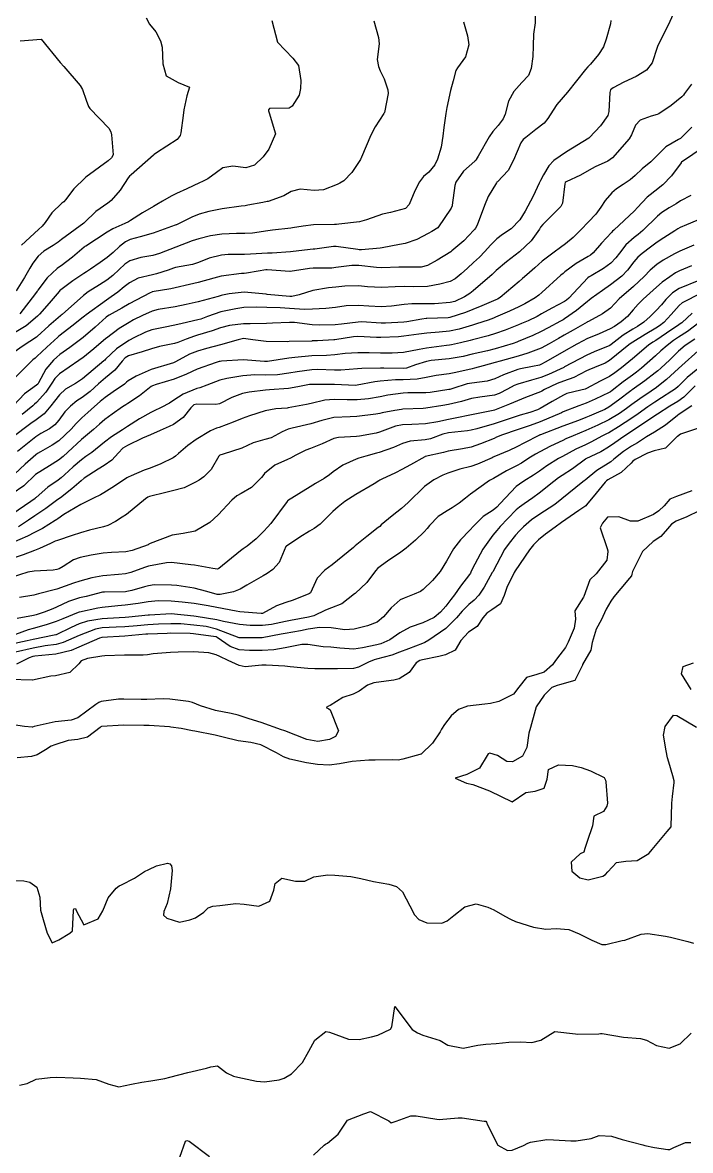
# Model space of a CAD drawing. Header units: metres. Extents: x 318500 to 325275, y 7408834 to 7428799.
# Drawn here: x 320170.7 to 320229, y 7411945.8 to 7412044.2 of the extents above; entities that cross this region are included whole.
import ezdxf

# ---------------------------------------------------------------- set-up
doc = ezdxf.new("R2010")
doc.units = ezdxf.units.M
doc.header["$MEASUREMENT"] = 0
for name, color, linetype in [('Curvas de Nivel 1m', 11, 'Continuous'), ('Curvas de Nivel 5m', 15, 'Continuous'), ('Linha Férrea', 20, 'Continuous')]:
    doc.layers.add(name, color=color, linetype=linetype)

msp = doc.modelspace()

# ---------------------------------------------------------------- linework, layer by layer
at = {"layer": 'Curvas de Nivel 1m', "flags": 128}
for points, elevation in [([(320215.447, 7412045.091), (320215.43, 7412044.189), (320215.3, 7412043.216), (320215.276, 7412042.19), (320215.228, 7412041.259), (320215.091, 7412040.192), (320214.86, 7412039.608), (320214.268, 7412038.983), (320213.568, 7412038.21), (320213.118, 7412037.346), (320212.818, 7412036.221), (320212.647, 7412035.801), (320212.215, 7412035.235), (320211.735, 7412034.709), (320211.414, 7412034.242), (320210.48, 7412032.553), (320210.302, 7412032.258), (320210.25, 7412032.187), (320210.178, 7412032.126), (320209.185, 7412031.249), (320208.526, 7412030.276), (320208.436, 7412029.987), (320208.198, 7412028.279), (320208.186, 7412028.212), (320208.117, 7412028.011), (320206.955, 7412026.297), (320206.427, 7412025.973), (320206.092, 7412025.8), (320205.117, 7412025.292), (320204.079, 7412024.941), (320203.584, 7412024.838), (320202.073, 7412024.558), (320201.901, 7412024.534), (320200.287, 7412024.387), (320200.082, 7412024.377), (320199.966, 7412024.392), (320198.074, 7412024.662), (320197.828, 7412024.668), (320196.208, 7412024.439), (320196.087, 7412024.423), (320196.07, 7412024.421), (320194.303, 7412024.23), (320194.066, 7412024.203), (320192.463, 7412024.095), (320192.064, 7412024.08), (320190.585, 7412023.992), (320190.062, 7412023.968), (320188.636, 7412023.967), (320188.061, 7412023.918), (320186.982, 7412023.641), (320186.05, 7412023.275), (320185.528, 7412023.105), (320184.043, 7412022.827), (320183.865, 7412022.78), (320183.389, 7412022.61), (320182.382, 7412022.277), (320182.033, 7412022.195), (320180.788, 7412021.889), (320180.023, 7412021.51), (320179.548, 7412021.134), (320178.988, 7412020.67), (320178.421, 7412020.261), (320178.003, 7412019.978), (320176.239, 7412018.706), (320176.101, 7412018.596), (320175.987, 7412018.496), (320174.994, 7412017.705), (320173.963, 7412016.921), (320173.863, 7412016.84), (320173.753, 7412016.742), (320172.813, 7412015.885), (320171.934, 7412015.052), (320171.771, 7412014.924), (320171.566, 7412014.765), (320169.913, 7412013.105)], 742), ([(320222.051, 7412044.395), (320222.01, 7412044.103), (320221.651, 7412042.776), (320221.407, 7412042.109), (320220.975, 7412041.438), (320220.287, 7412040.598), (320220.056, 7412040.351), (320219.846, 7412040.127), (320218.26, 7412038.15), (320217.349, 7412037.058), (320216.752, 7412036.172), (320216.562, 7412035.838), (320216.219, 7412035.441), (320215.516, 7412034.882), (320214.616, 7412034.196), (320214.397, 7412033.999), (320214.195, 7412033.708), (320213.551, 7412032.209), (320213.095, 7412031.288), (320212.151, 7412030.313), (320212.108, 7412030.273), (320212.072, 7412030.231), (320211.328, 7412029.046), (320211.008, 7412028.247), (320210.375, 7412026.528), (320210.241, 7412026.258), (320210.182, 7412026.175), (320210.097, 7412026.082), (320209.202, 7412025.15), (320208.163, 7412024.279), (320208.113, 7412024.236), (320208.069, 7412024.203), (320206.89, 7412023.465), (320206.05, 7412022.998), (320205.498, 7412022.869), (320204.048, 7412022.87), (320203.53, 7412022.862), (320202.047, 7412022.818), (320201.576, 7412022.838), (320200.049, 7412023.004), (320199.428, 7412023.021), (320198.046, 7412022.825), (320197.681, 7412022.788), (320196.045, 7412022.78), (320195.732, 7412022.758), (320194.04, 7412022.49), (320194.022, 7412022.489), (320192.042, 7412022.622), (320191.923, 7412022.619), (320191.257, 7412022.508), (320190.224, 7412022.332), (320190.038, 7412022.316), (320189.814, 7412022.3), (320188.035, 7412022.065), (320187.386, 7412021.916), (320186.024, 7412021.52), (320185.26, 7412021.349), (320184.017, 7412021.072), (320183.635, 7412020.986), (320182.011, 7412020.702), (320181.955, 7412020.687), (320181.837, 7412020.633), (320180, 7412019.667), (320179.364, 7412019.298), (320178.247, 7412018.677), (320178.085, 7412018.583), (320177.987, 7412018.506), (320177.033, 7412017.636), (320175.96, 7412016.71), (320174.811, 7412015.863), (320173.937, 7412015.234), (320173.666, 7412015.01), (320173.389, 7412014.745), (320172.724, 7412013.95), (320172.068, 7412012.758), (320172.009, 7412012.658), (320171.907, 7412012.568), (320170.856, 7412011.815), (320169.897, 7412010.79)], 741), ([(320209.186, 7412044.272), (320209.545, 7412043.045), (320209.665, 7412042.266), (320209.348, 7412041.215), (320208.66, 7412040.276), (320208.519, 7412040.037), (320208.269, 7412039.143), (320208.053, 7412038.283), (320207.731, 7412036.795), (320207.651, 7412036.289), (320207.457, 7412035.046), (320207.367, 7412034.292), (320207.227, 7412033.331), (320206.914, 7412032.299), (320206.68, 7412031.794), (320206.162, 7412031.143), (320205.698, 7412030.775), (320205.345, 7412030.322), (320204.941, 7412029.525), (320204.437, 7412028.335), (320204.116, 7412027.98), (320202.819, 7412027.647), (320202.111, 7412027.49), (320200.728, 7412027.002), (320200.104, 7412026.826), (320198.301, 7412026.616), (320198.102, 7412026.601), (320197.928, 7412026.596), (320196.101, 7412026.563), (320195.174, 7412026.454), (320194.263, 7412026.303), (320194.097, 7412026.279), (320192.493, 7412026.095), (320192.093, 7412026.042), (320190.758, 7412025.845), (320190.089, 7412025.794), (320189.352, 7412025.794), (320188.082, 7412025.741), (320187.099, 7412025.584), (320186.078, 7412025.34), (320185.506, 7412025.155), (320184.07, 7412024.6), (320182.639, 7412024.043), (320182.059, 7412023.882), (320181.003, 7412023.698), (320180.051, 7412023.415), (320179.6, 7412023.111), (320179.125, 7412022.669), (320178.557, 7412022.15), (320178.026, 7412021.73), (320177.397, 7412021.312), (320176.422, 7412020.704), (320176.007, 7412020.39), (320174.136, 7412018.738), (320174.056, 7412018.672), (320173.988, 7412018.616), (320172.98, 7412017.745), (320171.961, 7412016.816), (320171.932, 7412016.789), (320171.884, 7412016.761), (320170.726, 7412016.001), (320169.94, 7412015.453)], 743), ([(320201.342, 7412044.375), (320201.765, 7412042.922), (320201.814, 7412042.367), (320201.656, 7412041.003), (320201.753, 7412040.368), (320201.911, 7412040), (320202.269, 7412039.293), (320202.591, 7412038.357), (320202.602, 7412038.009), (320202.276, 7412036.36), (320202.264, 7412036.325), (320202.229, 7412036.275), (320201.46, 7412035.123), (320201.094, 7412034.377), (320200.273, 7412032.48), (320200.236, 7412032.389), (320200.221, 7412032.348), (320200.178, 7412032.271), (320199.429, 7412031.133), (320198.727, 7412030.411), (320198.376, 7412030.187), (320198.145, 7412030.077), (320196.952, 7412029.617), (320196.137, 7412029.563), (320194.913, 7412029.683), (320194.135, 7412029.468), (320193.51, 7412029.098), (320192.122, 7412028.603), (320192.04, 7412028.582), (320191.666, 7412028.505), (320190.366, 7412028.269), (320190.117, 7412028.231), (320189.783, 7412028.193), (320188.111, 7412027.945), (320186.942, 7412027.733), (320186.104, 7412027.504), (320185.452, 7412027.234), (320184.185, 7412026.599), (320184.118, 7412026.572), (320184.09, 7412026.559), (320184.017, 7412026.529), (320182.082, 7412025.817), (320180.948, 7412025.516), (320180.076, 7412025.272), (320179.666, 7412025.072), (320179.156, 7412024.669), (320178.586, 7412024.151), (320178.055, 7412023.711), (320177.452, 7412023.285), (320176.627, 7412022.701), (320176.275, 7412022.468), (320176.034, 7412022.318), (320175.067, 7412021.682), (320174.012, 7412020.886), (320173.935, 7412020.817), (320173.87, 7412020.741), (320173.017, 7412019.733), (320172.154, 7412018.758), (320172.072, 7412018.676), (320171.988, 7412018.597), (320171.006, 7412017.743), (320169.965, 7412017.134)], 744), ([(320181.481, 7412044.643), (320181.779, 7412044.085), (320182.322, 7412043.419), (320182.737, 7412042.624), (320182.862, 7412042.061), (320182.936, 7412040.62), (320183.215, 7412039.566), (320184.264, 7412038.991), (320185.253, 7412038.59), (320185.012, 7412037.829), (320184.756, 7412036.595), (320184.716, 7412036.102), (320184.496, 7412034.597), (320184.437, 7412034.358), (320184.191, 7412034.013), (320182.39, 7412032.843), (320182.171, 7412032.695), (320182.143, 7412032.658), (320182.116, 7412032.631), (320180.153, 7412030.928), (320180.012, 7412030.8), (320179.903, 7412030.662), (320179.21, 7412029.593), (320178.413, 7412028.677), (320178.251, 7412028.546), (320178.117, 7412028.459), (320177.083, 7412027.718), (320176.091, 7412026.75), (320176.07, 7412026.73), (320176.042, 7412026.711), (320174.075, 7412025.269), (320173.782, 7412025.034), (320173.351, 7412024.747), (320172.551, 7412024.267), (320172.056, 7412023.831), (320171.591, 7412023.222), (320171.323, 7412022.771), (320170.85, 7412021.955), (320170.116, 7412020.788)], 746), ([(320170.473, 7412042.622), (320172.31, 7412042.76), (320173.967, 7412040.743), (320174.275, 7412040.386), (320175.705, 7412038.718), (320175.905, 7412038.373), (320176.237, 7412037.442), (320176.428, 7412036.903), (320176.559, 7412036.705), (320178.205, 7412034.987), (320178.397, 7412034.678), (320178.462, 7412034.411), (320178.588, 7412032.676), (320178.445, 7412032.4), (320178.165, 7412032.157), (320176.196, 7412030.709), (320176.172, 7412030.688), (320176.149, 7412030.671), (320175.153, 7412029.706), (320174.44, 7412028.735), (320174.288, 7412028.567), (320174.115, 7412028.438), (320173.236, 7412027.616), (320172.655, 7412026.754), (320172.404, 7412026.44), (320172.084, 7412026.162), (320170.588, 7412024.782)], 747), ([(320229.1, 7412038.84), (320228.482, 7412038.017), (320228.389, 7412037.887), (320228.256, 7412037.735), (320227.31, 7412036.963), (320226.233, 7412036.257), (320226.083, 7412036.192), (320225.58, 7412036.05), (320224.608, 7412035.681), (320224.218, 7412035.245), (320223.854, 7412034.427), (320223.653, 7412034.078), (320222.183, 7412032.395), (320221.776, 7412032.104), (320220.676, 7412031.611), (320220.168, 7412031.319), (320219.41, 7412030.882), (320218.152, 7412030.317), (320218.057, 7412030.245), (320218.021, 7412030.152), (320217.827, 7412028.452), (320217.682, 7412028.157), (320216.104, 7412026.601), (320215.918, 7412026.366), (320215.81, 7412026.183), (320215.099, 7412025.176), (320214.07, 7412024.2), (320212.943, 7412023.331), (320212.045, 7412022.571), (320211.868, 7412022.407), (320211.687, 7412022.235), (320210.025, 7412020.803), (320209.726, 7412020.56), (320209.266, 7412020.268), (320208.419, 7412019.871), (320208.012, 7412019.768), (320206.64, 7412019.671), (320206.01, 7412019.667), (320204.686, 7412019.653), (320204.009, 7412019.592), (320202.908, 7412019.45), (320202.006, 7412019.414), (320200.913, 7412019.47), (320200.007, 7412019.522), (320198.926, 7412019.486), (320198.004, 7412019.353), (320197.171, 7412019.26), (320196.001, 7412019.185), (320195.29, 7412019.161), (320194.002, 7412019.244), (320193.182, 7412019.302), (320192.003, 7412019.344), (320191.129, 7412019.383), (320190.002, 7412019.342), (320189.293, 7412019.239), (320187.996, 7412018.957), (320186.83, 7412018.567), (320186.234, 7412018.329), (320185.985, 7412018.259), (320184.614, 7412017.96), (320183.978, 7412017.803), (320182.983, 7412017.607), (320181.972, 7412017.4), (320181.42, 7412017.186), (320180.346, 7412016.654), (320180.082, 7412016.534), (320179.957, 7412016.474), (320178.876, 7412015.741), (320177.932, 7412014.82), (320177.862, 7412014.75), (320177.781, 7412014.682), (320175.914, 7412013.113), (320175.312, 7412012.719), (320174.429, 7412012.205), (320173.895, 7412011.714), (320173.471, 7412011.16), (320173.164, 7412010.747), (320172.562, 7412010.061), (320171.862, 7412009.527), (320171.405, 7412009.218), (320170.818, 7412008.775), (320169.842, 7412008.012)], 739), ([(320229.126, 7412035.096), (320228.202, 7412034.166), (320228.123, 7412034.099), (320227.966, 7412034.022), (320226.857, 7412033.369), (320226.187, 7412032.696), (320225.541, 7412032.05), (320224.774, 7412031.458), (320224.162, 7412030.876), (320223.739, 7412030.494), (320223.12, 7412030.085), (320222.543, 7412029.695), (320222.139, 7412029.35), (320221.545, 7412028.69), (320221.18, 7412028.109), (320220.731, 7412027.496), (320220.107, 7412026.833), (320219.439, 7412026.13), (320218.77, 7412025.459), (320218.081, 7412024.895), (320217.652, 7412024.581), (320217.101, 7412024.165), (320216.506, 7412023.731), (320216.058, 7412023.373), (320215.423, 7412022.812), (320214.705, 7412022.193), (320214.351, 7412021.883), (320214.034, 7412021.605), (320212.395, 7412020.224), (320212.163, 7412020.083), (320212.017, 7412020.013), (320210.781, 7412019.475), (320210.004, 7412019.161), (320209.35, 7412018.916), (320207.993, 7412018.467), (320207.832, 7412018.443), (320205.991, 7412018.389), (320205.918, 7412018.384), (320205.54, 7412018.317), (320204.233, 7412018.09), (320203.986, 7412018.064), (320202.371, 7412017.97), (320201.984, 7412017.97), (320200.292, 7412018.079), (320199.985, 7412018.072), (320198.518, 7412017.876), (320197.981, 7412017.828), (320196.608, 7412017.807), (320195.981, 7412017.839), (320194.424, 7412018.023), (320193.984, 7412018.043), (320192.499, 7412017.976), (320191.982, 7412017.952), (320190.57, 7412017.925), (320189.981, 7412017.913), (320188.749, 7412017.768), (320187.975, 7412017.554), (320187.236, 7412017.296), (320185.965, 7412016.934), (320185.694, 7412016.853), (320184.967, 7412016.59), (320184.252, 7412016.301), (320183.954, 7412016.203), (320182.632, 7412015.938), (320181.947, 7412015.741), (320181.127, 7412015.458), (320179.937, 7412015.125), (320179.635, 7412014.963), (320179.369, 7412014.666), (320178.728, 7412013.865), (320177.915, 7412013.19), (320177.312, 7412012.689), (320176.584, 7412012.016), (320175.892, 7412011.498), (320175.421, 7412011.183), (320174.867, 7412010.725), (320174.384, 7412010.221), (320173.862, 7412009.518), (320173.501, 7412009.098), (320173.019, 7412008.748), (320172.273, 7412008.329), (320171.843, 7412008.04), (320170.235, 7412006.784)], 738), ([(320230.194, 7412033.382), (320228.224, 7412032.019), (320228.201, 7412031.998), (320228.179, 7412031.974), (320227.356, 7412030.834), (320226.578, 7412030.036), (320226.34, 7412029.846), (320226.145, 7412029.711), (320225.222, 7412028.965), (320224.382, 7412028.066), (320224.117, 7412027.785), (320222.299, 7412026.097), (320222.199, 7412025.998), (320222.097, 7412025.884), (320221.244, 7412024.947), (320220.507, 7412024.116), (320220.27, 7412023.914), (320220.065, 7412023.79), (320219.015, 7412023.176), (320218.044, 7412022.446), (320217.878, 7412022.317), (320217.685, 7412022.155), (320216.025, 7412020.653), (320215.776, 7412020.429), (320215.44, 7412020.186), (320214.531, 7412019.676), (320214.008, 7412019.413), (320213.193, 7412019.021), (320211.994, 7412018.487), (320211.811, 7412018.414), (320211.325, 7412018.24), (320210.326, 7412017.914), (320209.983, 7412017.807), (320208.796, 7412017.454), (320207.975, 7412017.29), (320207.066, 7412017.201), (320205.972, 7412017.099), (320205.288, 7412017.002), (320203.967, 7412016.828), (320203.523, 7412016.788), (320201.966, 7412016.729), (320201.597, 7412016.734), (320199.966, 7412016.803), (320199.588, 7412016.773), (320197.961, 7412016.517), (320197.873, 7412016.509), (320196.429, 7412016.435), (320195.982, 7412016.418), (320195.96, 7412016.413), (320195.935, 7412016.415), (320193.959, 7412016.362), (320193.845, 7412016.358), (320191.959, 7412016.382), (320190.797, 7412016.512), (320189.962, 7412016.629), (320189.862, 7412016.621), (320189.508, 7412016.527), (320187.953, 7412016.086), (320186.755, 7412015.761), (320185.944, 7412015.545), (320185.251, 7412015.276), (320184.034, 7412014.599), (320183.97, 7412014.559), (320183.929, 7412014.543), (320183.849, 7412014.521), (320181.923, 7412013.941), (320180.604, 7412013.337), (320179.913, 7412012.939), (320179.762, 7412012.811), (320179.587, 7412012.663), (320178.59, 7412011.983), (320177.892, 7412011.485), (320177.45, 7412011.123), (320176.954, 7412010.694), (320176.389, 7412010.186), (320175.865, 7412009.703), (320175.371, 7412009.204), (320174.931, 7412008.724), (320173.84, 7412007.71), (320173.267, 7412007.314), (320172.262, 7412006.756), (320171.988, 7412006.598), (320171.826, 7412006.481), (320170.914, 7412005.673), (320169.989, 7412004.787)], 737), ([(320229.028, 7412029.115), (320228.129, 7412028.641), (320227.745, 7412028.404), (320227.143, 7412028.03), (320226.505, 7412027.647), (320226.113, 7412027.324), (320224.844, 7412026.059), (320224.447, 7412025.712), (320224.091, 7412025.444), (320223.356, 7412024.806), (320222.798, 7412024.089), (320222.487, 7412023.67), (320222.057, 7412023.225), (320221.414, 7412022.742), (320220.332, 7412022.117), (320220.149, 7412022.009), (320220.038, 7412021.922), (320218.381, 7412020.145), (320218.193, 7412019.971), (320218.016, 7412019.86), (320216.888, 7412019.286), (320215.999, 7412018.777), (320215.616, 7412018.563), (320214.819, 7412018.192), (320214.242, 7412017.941), (320213.985, 7412017.834), (320212.823, 7412017.372), (320211.972, 7412017.062), (320211.339, 7412016.87), (320209.964, 7412016.52), (320209.755, 7412016.471), (320208.922, 7412016.27), (320208.15, 7412016.086), (320207.958, 7412016.054), (320207.697, 7412016.024), (320205.955, 7412015.804), (320205.309, 7412015.675), (320203.951, 7412015.424), (320202.948, 7412015.352), (320201.95, 7412015.353), (320200.953, 7412015.378), (320199.95, 7412015.389), (320198.858, 7412015.315), (320197.948, 7412015.204), (320197.213, 7412015.162), (320195.947, 7412015.117), (320194.461, 7412014.979), (320193.944, 7412014.912), (320192.076, 7412014.632), (320191.941, 7412014.624), (320191.801, 7412014.642), (320189.943, 7412014.782), (320188.047, 7412014.663), (320187.931, 7412014.637), (320187.861, 7412014.621), (320187.596, 7412014.555), (320185.924, 7412013.958), (320184.993, 7412013.515), (320183.915, 7412013.075), (320182.342, 7412012.624), (320182.02, 7412012.516), (320181.907, 7412012.446), (320180.905, 7412011.634), (320179.884, 7412010.959), (320179.7, 7412010.845), (320179.421, 7412010.665), (320178.5, 7412010.044), (320177.863, 7412009.557), (320177.398, 7412009.146), (320176.888, 7412008.694), (320175.841, 7412007.807), (320174.642, 7412006.728), (320174.217, 7412006.341), (320173.819, 7412006.022), (320173.042, 7412005.518), (320171.8, 7412004.777), (320170.78, 7412003.78), (320169.774, 7412003.087)], 736), ([(320229.29, 7412024.794), (320228.074, 7412024.267), (320227.911, 7412024.183), (320227.62, 7412024.024), (320226.621, 7412023.475), (320226.056, 7412023.095), (320225.497, 7412022.599), (320224.963, 7412022.056), (320224.031, 7412021.187), (320222.789, 7412020.088), (320222.403, 7412019.706), (320222.008, 7412019.297), (320221.328, 7412018.778), (320220.093, 7412018.119), (320220.02, 7412018.09), (320219.989, 7412018.074), (320218.76, 7412017.356), (320217.971, 7412016.914), (320217.482, 7412016.643), (320216.655, 7412016.17), (320215.956, 7412015.803), (320214.795, 7412015.349), (320213.949, 7412015.107), (320212.385, 7412014.664), (320211.943, 7412014.537), (320210.904, 7412014.246), (320210.157, 7412014.036), (320209.936, 7412013.986), (320208.529, 7412013.676), (320207.929, 7412013.556), (320206.806, 7412013.417), (320205.924, 7412013.245), (320205.153, 7412013.091), (320203.92, 7412013.031), (320203.252, 7412013.015), (320201.918, 7412012.904), (320201.44, 7412012.845), (320199.913, 7412012.558), (320199.759, 7412012.545), (320197.913, 7412012.621), (320197.71, 7412012.625), (320195.913, 7412012.633), (320195.737, 7412012.619), (320194.872, 7412012.456), (320194.087, 7412012.287), (320193.907, 7412012.259), (320192.249, 7412012.151), (320191.904, 7412012.122), (320190.46, 7412011.956), (320189.9, 7412011.836), (320188.941, 7412011.488), (320187.886, 7412010.945), (320187.563, 7412010.877), (320185.885, 7412010.905), (320185.631, 7412010.836), (320185.378, 7412010.585), (320184.719, 7412009.74), (320183.858, 7412009.125), (320183.495, 7412008.965), (320182.705, 7412008.617), (320181.846, 7412008.238), (320181.146, 7412007.944), (320179.836, 7412007.305), (320179.443, 7412007.055), (320179.055, 7412006.668), (320178.478, 7412006.016), (320177.813, 7412005.547), (320177.272, 7412005.224), (320176.474, 7412004.7), (320176.071, 7412004.431), (320175.793, 7412004.218), (320174.978, 7412003.526), (320173.993, 7412002.737), (320173.768, 7412002.57), (320172.711, 7412001.8), (320171.754, 7412001.167), (320171.198, 7412000.768), (320170.339, 7412000.183)], 734), ([(320229.082, 7412022.978), (320228.048, 7412022.54), (320227.712, 7412022.356), (320227.2, 7412022.028), (320226.521, 7412021.549), (320226.031, 7412021.117), (320224.885, 7412020.057), (320224.441, 7412019.637), (320224.006, 7412019.146), (320223.51, 7412018.564), (320222.957, 7412018.085), (320222.381, 7412017.697), (320221.981, 7412017.468), (320221.037, 7412017.047), (320219.967, 7412016.604), (320219.648, 7412016.441), (320219.092, 7412016.133), (320217.953, 7412015.496), (320216.362, 7412014.592), (320215.942, 7412014.358), (320215.812, 7412014.31), (320215.201, 7412014.187), (320214.15, 7412013.985), (320213.936, 7412013.932), (320212.685, 7412013.462), (320211.923, 7412013.121), (320211.244, 7412012.916), (320209.917, 7412012.744), (320209.515, 7412012.665), (320208.247, 7412012.277), (320207.992, 7412012.196), (320207.908, 7412012.176), (320206.279, 7412011.929), (320205.904, 7412011.897), (320204.334, 7412011.903), (320203.903, 7412011.876), (320202.574, 7412011.679), (320201.898, 7412011.552), (320200.902, 7412011.368), (320199.893, 7412011.275), (320199.019, 7412011.277), (320197.893, 7412011.305), (320197.075, 7412011.246), (320195.888, 7412010.964), (320195.471, 7412010.862), (320193.882, 7412010.578), (320193.788, 7412010.565), (320192.804, 7412010.486), (320191.878, 7412010.314), (320190.498, 7412009.89), (320189.867, 7412009.66), (320189.075, 7412009.319), (320187.855, 7412008.88), (320187.602, 7412008.805), (320187.082, 7412008.562), (320185.842, 7412007.818), (320185.121, 7412007.303), (320184.301, 7412006.595), (320184.047, 7412006.377), (320183.824, 7412006.232), (320182.741, 7412005.692), (320181.81, 7412005.316), (320181.309, 7412005.136), (320180.178, 7412004.654), (320179.917, 7412004.539), (320179.797, 7412004.473), (320178.715, 7412003.742), (320177.777, 7412003.152), (320177.48, 7412002.979), (320176.881, 7412002.693), (320175.764, 7412002.143), (320174.288, 7412001.265), (320173.751, 7412000.886), (320173.664, 7412000.828), (320173.54, 7412000.742), (320172.436, 7412000.056), (320171.734, 7411999.688), (320171.12, 7411999.379), (320169.782, 7411998.789)], 733), ([(320229.738, 7412021.695), (320228.03, 7412020.997), (320227.431, 7412020.621), (320226.839, 7412020.032), (320226.461, 7412019.588), (320226.006, 7412019.094), (320225.487, 7412018.559), (320224.934, 7412018.056), (320224.377, 7412017.672), (320223.981, 7412017.449), (320223.131, 7412016.924), (320222.083, 7412016.098), (320221.959, 7412016.021), (320220.595, 7412015.472), (320219.951, 7412015.187), (320218.017, 7412014.149), (320217.964, 7412014.125), (320217.939, 7412014.111), (320216.608, 7412013.492), (320215.926, 7412013.224), (320215.117, 7412012.993), (320213.917, 7412012.648), (320213.6, 7412012.519), (320213.026, 7412012.213), (320212.304, 7412011.824), (320211.902, 7412011.698), (320210.62, 7412011.528), (320209.897, 7412011.389), (320209.015, 7412011.147), (320207.889, 7412010.872), (320207.394, 7412010.781), (320205.883, 7412010.543), (320205.673, 7412010.523), (320203.882, 7412010.462), (320203.772, 7412010.451), (320203.177, 7412010.347), (320202.09, 7412010.146), (320201.877, 7412010.095), (320201.542, 7412010.03), (320199.874, 7412009.835), (320199.286, 7412009.811), (320197.873, 7412009.73), (320196.82, 7412009.481), (320195.867, 7412009.184), (320194.214, 7412008.815), (320193.862, 7412008.715), (320193.353, 7412008.478), (320192.388, 7412007.955), (320191.85, 7412007.806), (320190.824, 7412007.526), (320189.836, 7412007.072), (320188.198, 7412006.544), (320187.92, 7412006.458), (320187.827, 7412006.353), (320187.162, 7412005.208), (320186.52, 7412004.569), (320186.092, 7412004.279), (320185.793, 7412004.084), (320184.78, 7412003.595), (320183.781, 7412003.327), (320183.197, 7412003.19), (320181.773, 7412002.831), (320181.627, 7412002.777), (320181.428, 7412002.635), (320179.756, 7412001.281), (320179.389, 7412001.029), (320178.803, 7412000.669), (320178.117, 7412000.304), (320177.743, 7412000.194), (320176.528, 7411999.908), (320175.735, 7411999.678), (320175.015, 7411999.436), (320173.724, 7411999.003), (320173.531, 7411998.934), (320173.128, 7411998.746), (320172.166, 7411998.3), (320171.71, 7411998.118), (320170.742, 7411997.737), (320169.699, 7411997.39)], 732), ([(320230.027, 7412020.658), (320228.815, 7412020.008), (320228.293, 7412019.739), (320228.012, 7412019.507), (320227.31, 7412018.718), (320226.668, 7412018.033), (320226.294, 7412017.729), (320225.982, 7412017.534), (320225.047, 7412016.981), (320223.964, 7412016.316), (320223.815, 7412016.219), (320223.632, 7412016.075), (320221.946, 7412014.708), (320221.564, 7412014.483), (320220.616, 7412014.113), (320220.142, 7412013.913), (320219.935, 7412013.805), (320218.824, 7412013.239), (320217.922, 7412012.919), (320217.368, 7412012.708), (320216.265, 7412012.175), (320216.036, 7412012.05), (320215.907, 7412011.985), (320214.599, 7412011.494), (320213.895, 7412011.207), (320213.205, 7412010.896), (320211.882, 7412010.376), (320211.768, 7412010.346), (320211.181, 7412010.24), (320209.877, 7412009.979), (320208.452, 7412009.696), (320207.873, 7412009.578), (320206.949, 7412009.372), (320205.869, 7412009.195), (320204.684, 7412009.143), (320203.868, 7412009.102), (320203.243, 7412008.97), (320201.861, 7412008.446), (320201.567, 7412008.364), (320200.117, 7412008.125), (320199.856, 7412008.094), (320198.267, 7412008.001), (320197.852, 7412007.898), (320196.845, 7412007.43), (320195.839, 7412007.033), (320195.409, 7412006.874), (320194.532, 7412006.459), (320194.089, 7412006.203), (320193.824, 7412006.083), (320192.711, 7412005.592), (320191.805, 7412004.846), (320191.652, 7412004.652), (320191.537, 7412004.503), (320190.67, 7412003.628), (320189.779, 7412003.103), (320189.405, 7412002.896), (320188.96, 7412002.532), (320187.757, 7412001.23), (320187.029, 7412000.561), (320185.739, 7411999.824), (320184.702, 7411999.624), (320183.733, 7411999.477), (320181.834, 7411998.741), (320181.721, 7411998.686), (320181.693, 7411998.658), (320181.656, 7411998.631), (320180.238, 7411998.126), (320179.71, 7411997.999), (320178.436, 7411997.942), (320177.708, 7411997.9), (320176.667, 7411997.735), (320175.702, 7411997.529), (320175.117, 7411997.301), (320174.221, 7411996.725), (320173.882, 7411996.534), (320173.687, 7411996.465), (320173.354, 7411996.402), (320171.686, 7411996.312), (320171.149, 7411996.232), (320169.68, 7411995.766)], 731), ([(320229.726, 7412017.994), (320228.732, 7412017.255), (320227.971, 7412016.741), (320227.537, 7412016.454), (320226.961, 7412016.03), (320226.426, 7412015.565), (320225.951, 7412015.119), (320224.741, 7412014.058), (320224.296, 7412013.703), (320223.931, 7412013.443), (320223.138, 7412012.866), (320222.154, 7412012.096), (320222.016, 7412011.991), (320221.907, 7412011.92), (320220.685, 7412011.326), (320219.893, 7412010.996), (320219.253, 7412010.766), (320217.881, 7412010.221), (320217.836, 7412010.196), (320217.748, 7412010.152), (320215.872, 7412009.368), (320215.003, 7412009.055), (320213.865, 7412008.666), (320212.595, 7412008.219), (320212.072, 7412008.012), (320211.855, 7412007.92), (320210.667, 7412007.428), (320209.844, 7412007.163), (320209.09, 7412007.018), (320207.838, 7412006.788), (320207.434, 7412006.688), (320205.83, 7412006.323), (320205.795, 7412006.311), (320204.544, 7412005.604), (320203.813, 7412005.191), (320203.247, 7412004.907), (320202.049, 7412004.358), (320201.892, 7412004.266), (320201.798, 7412004.202), (320201.392, 7412003.962), (320199.786, 7412003.024), (320198.835, 7412002.404), (320198.236, 7412001.95), (320197.767, 7412001.525), (320197.212, 7412000.972), (320196.662, 7412000.431), (320196.137, 7412000.043), (320195.741, 7411999.828), (320194.88, 7411999.306), (320193.721, 7411998.522), (320193.691, 7411998.5), (320193.674, 7411998.471), (320193.086, 7411997.092), (320192.537, 7411996.482), (320192.044, 7411996.129), (320191.684, 7411995.91), (320190.275, 7411995.11), (320189.672, 7411994.763), (320189.101, 7411994.529), (320187.935, 7411994.277), (320187.666, 7411994.301), (320186.758, 7411994.559), (320185.673, 7411994.853), (320184.151, 7411995.069), (320183.675, 7411995.101), (320182.179, 7411995.127), (320181.674, 7411995.059), (320181.339, 7411994.968), (320180.224, 7411994.644), (320179.779, 7411994.538), (320179.668, 7411994.524), (320177.838, 7411994.507), (320177.667, 7411994.482), (320176.241, 7411994.122), (320175.659, 7411993.984), (320174.695, 7411993.679), (320173.647, 7411993.197), (320173.333, 7411993.047), (320172.574, 7411992.746), (320171.88, 7411992.512), (320171.636, 7411992.462), (320170.21, 7411992.203)], 729), ([(320229.377, 7412016.591), (320228.551, 7412016.011), (320227.955, 7412015.516), (320227.189, 7412014.786), (320226.408, 7412014.035), (320226.161, 7412013.813), (320225.934, 7412013.631), (320225.027, 7412012.95), (320223.911, 7412012.158), (320223.86, 7412012.122), (320223.796, 7412012.072), (320222.725, 7412011.26), (320221.888, 7412010.653), (320221.537, 7412010.451), (320220.782, 7412010.111), (320220.151, 7412009.843), (320219.876, 7412009.727), (320219.219, 7412009.476), (320217.868, 7412008.98), (320215.917, 7412008.235), (320215.86, 7412008.217), (320215.836, 7412008.204), (320215.769, 7412008.181), (320214.502, 7412007.542), (320213.845, 7412007.185), (320213.186, 7412006.864), (320211.831, 7412006.296), (320211.784, 7412006.278), (320211.68, 7412006.232), (320210.409, 7412005.663), (320209.818, 7412005.463), (320208.867, 7412005.217), (320207.809, 7412004.888), (320207.377, 7412004.716), (320206.589, 7412004.298), (320205.794, 7412003.707), (320204.344, 7412002.332), (320204.066, 7412002.045), (320203.772, 7412001.785), (320202.949, 7412001.161), (320202.003, 7412000.357), (320201.874, 7412000.233), (320201.747, 7412000.128), (320200.752, 7411999.358), (320199.722, 7411998.527), (320199.65, 7411998.462), (320199.57, 7411998.392), (320197.705, 7411996.866), (320197.073, 7411996.419), (320196.4, 7411995.719), (320195.824, 7411994.438), (320195.74, 7411994.368), (320195.668, 7411994.335), (320194.316, 7411993.804), (320193.657, 7411993.584), (320192.844, 7411993.286), (320191.642, 7411992.644), (320191.515, 7411992.619), (320189.644, 7411992.789), (320189.343, 7411992.826), (320187.649, 7411993.145), (320186.901, 7411993.307), (320185.654, 7411993.514), (320184.616, 7411993.625), (320183.657, 7411993.712), (320182.533, 7411993.74), (320181.655, 7411993.659), (320180.785, 7411993.507), (320179.651, 7411993.351), (320179.011, 7411993.298), (320177.647, 7411993.153), (320177.249, 7411993.083), (320175.641, 7411992.747), (320175.612, 7411992.739), (320175.549, 7411992.711), (320174.193, 7411992.163), (320173.628, 7411991.938), (320172.731, 7411991.636), (320171.619, 7411991.329), (320171.184, 7411991.199), (320170.062, 7411990.783)], 728), ([(320229.958, 7412015.813), (320227.967, 7412014.02), (320226.901, 7412013.055), (320225.914, 7412012.28), (320225.776, 7412012.178), (320225.577, 7412012.045), (320224.578, 7412011.382), (320223.892, 7412010.889), (320223.428, 7412010.535), (320222.811, 7412010.086), (320221.874, 7412009.522), (320220.918, 7412009.061), (320219.865, 7412008.594), (320218.759, 7412008.137), (320218.128, 7412007.874), (320217.854, 7412007.742), (320216.784, 7412007.227), (320215.839, 7412006.75), (320215.471, 7412006.548), (320214.903, 7412006.189), (320214.26, 7412005.759), (320213.82, 7412005.513), (320212.951, 7412005.075), (320211.803, 7412004.411), (320211.683, 7412004.351), (320211.453, 7412004.235), (320209.788, 7412003.042), (320209.347, 7412002.702), (320208.796, 7412002.27), (320208.203, 7412001.846), (320207.77, 7412001.598), (320206.97, 7412001.084), (320206.213, 7412000.303), (320206.009, 7412000.044), (320205.742, 7411999.747), (320205.008, 7411999.044), (320204.178, 7411998.333), (320203.716, 7411997.981), (320202.554, 7411997.197), (320201.702, 7411996.582), (320201.497, 7411996.363), (320200.737, 7411995.322), (320199.729, 7411994.389), (320199.694, 7411994.365), (320199.669, 7411994.34), (320198.569, 7411993.488), (320197.651, 7411993.12), (320197.143, 7411992.922), (320196.113, 7411992.433), (320195.638, 7411992.301), (320194.074, 7411992.023), (320193.632, 7411991.938), (320192.427, 7411991.683), (320191.626, 7411991.583), (320190.546, 7411991.586), (320189.627, 7411991.661), (320188.228, 7411991.944), (320187.633, 7411992.081), (320185.842, 7411992.363), (320185.637, 7411992.384), (320183.65, 7411992.59), (320181.779, 7411992.487), (320181.638, 7411992.479), (320179.962, 7411992.32), (320179.635, 7411992.294), (320178.1, 7411992.206), (320177.632, 7411992.172), (320176.362, 7411991.966), (320175.625, 7411991.733), (320174.918, 7411991.419), (320173.611, 7411990.78), (320173.578, 7411990.763), (320173.434, 7411990.733), (320171.606, 7411990.358), (320171.078, 7411990.241), (320169.601, 7411989.937)], 727), ([(320229.644, 7412013.994), (320228.709, 7412013.228), (320227.917, 7412012.46), (320227.688, 7412012.248), (320227.388, 7412012.025), (320226.489, 7412011.446), (320225.896, 7412011.074), (320225.277, 7412010.662), (320224.442, 7412010.062), (320223.876, 7412009.669), (320222.711, 7412008.93), (320221.863, 7412008.409), (320221.66, 7412008.304), (320221.275, 7412008.106), (320220.361, 7412007.606), (320219.849, 7412007.358), (320219.007, 7412006.968), (320217.833, 7412006.341), (320217.71, 7412006.274), (320217.492, 7412006.155), (320216.474, 7412005.516), (320215.813, 7412005.065), (320215.284, 7412004.709), (320214.452, 7412004.193), (320214.061, 7412003.933), (320213.795, 7412003.703), (320212.379, 7412002.221), (320212.086, 7412001.915), (320211.771, 7412001.661), (320210.917, 7412001.089), (320210.067, 7412000.255), (320209.745, 7411999.896), (320208.925, 7411999.075), (320208.311, 7411998.274), (320207.709, 7411997.194), (320207.15, 7411996.288), (320206.489, 7411995.497), (320205.676, 7411994.719), (320205.43, 7411994.556), (320204.87, 7411994.318), (320204.008, 7411993.983), (320203.662, 7411993.817), (320202.855, 7411993.139), (320202.204, 7411992.352), (320201.635, 7411991.882), (320200.807, 7411991.548), (320199.629, 7411991.25), (320198.82, 7411991.206), (320197.63, 7411991.374), (320196.613, 7411991.413), (320195.622, 7411991.261), (320194.943, 7411991.127), (320193.616, 7411990.892), (320193.264, 7411990.825), (320191.61, 7411990.501), (320189.61, 7411990.52), (320187.621, 7411991.276), (320186.702, 7411991.481), (320185.626, 7411991.613), (320184.499, 7411991.715), (320183.627, 7411991.735), (320182.549, 7411991.693), (320181.625, 7411991.64), (320180.698, 7411991.566), (320179.622, 7411991.474), (320178.849, 7411991.434), (320177.62, 7411991.377), (320177.039, 7411991.269), (320175.632, 7411990.71), (320175.61, 7411990.7), (320174.234, 7411990.093), (320173.602, 7411989.923), (320172.653, 7411989.796), (320171.599, 7411989.61), (320170.063, 7411989.251)], 726), ([(320229.138, 7412010.754), (320228.017, 7412010.018), (320227.879, 7412009.921), (320226.833, 7412009.068), (320225.864, 7412008.469), (320225.176, 7412008.05), (320224.379, 7412007.536), (320223.847, 7412007.225), (320223.15, 7412006.77), (320222.317, 7412006.093), (320222.054, 7412005.869), (320221.824, 7412005.719), (320220.814, 7412005.111), (320219.802, 7412004.272), (320219.717, 7412004.206), (320219.608, 7412004.123), (320217.785, 7412002.645), (320217.148, 7412002.159), (320215.766, 7412001.241), (320215.137, 7412000.809), (320214.41, 7412000.193), (320214.084, 7411999.857), (320213.739, 7411999.464), (320213.163, 7411998.774), (320212.776, 7411998.214), (320211.739, 7411996.268), (320211.717, 7411996.23), (320211.7, 7411996.198), (320210.987, 7411994.931), (320210.536, 7411994.241), (320210.121, 7411993.787), (320209.658, 7411993.418), (320209.059, 7411992.848), (320208.581, 7411992.266), (320207.631, 7411991.333), (320206.148, 7411990.302), (320205.819, 7411990.105), (320205.616, 7411990.019), (320204.377, 7411989.554), (320203.604, 7411989.245), (320202.934, 7411989.006), (320201.594, 7411988.644), (320201.376, 7411988.581), (320200.882, 7411988.371), (320200.023, 7411987.943), (320199.582, 7411987.842), (320198.179, 7411987.806), (320197.581, 7411987.812), (320196.197, 7411987.814), (320195.581, 7411987.837), (320194.062, 7411987.983), (320193.583, 7411988.025), (320191.95, 7411988.121), (320191.584, 7411988.11), (320190.125, 7411987.969), (320189.583, 7411988.078), (320188.621, 7411988.535), (320187.916, 7411988.868), (320187.595, 7411989.008), (320186.957, 7411989.196), (320185.597, 7411989.29), (320184.274, 7411989.267), (320183.596, 7411989.232), (320182.075, 7411989.103), (320181.594, 7411989.035), (320181.223, 7411989.004), (320179.593, 7411988.983), (320177.851, 7411988.934), (320177.592, 7411988.914), (320176.345, 7411988.699), (320175.79, 7411988.504), (320175.583, 7411988.24), (320174.802, 7411987.487), (320173.567, 7411987.195), (320173.15, 7411987.152), (320171.561, 7411986.82), (320171.506, 7411986.815), (320169.561, 7411986.873)], 724), ([(320229.869, 7412008.878), (320228.124, 7412008.278), (320227.861, 7412008.093), (320227.821, 7412008.06), (320227.772, 7412008.021), (320226.817, 7412007.059), (320225.842, 7412006.817), (320225.257, 7412006.63), (320224.183, 7412006.065), (320223.969, 7412005.927), (320223.825, 7412005.767), (320222.966, 7412004.93), (320221.803, 7412004.29), (320221.68, 7412004.223), (320221.551, 7412004.102), (320220.76, 7412003.14), (320219.928, 7412002.119), (320219.86, 7412002.037), (320219.778, 7412001.974), (320219.264, 7412001.619), (320217.756, 7412000.562), (320217.182, 7412000.159), (320216.36, 7411999.552), (320215.733, 7411999.052), (320215.29, 7411998.621), (320214.941, 7411998.188), (320213.702, 7411996.364), (320213.609, 7411996.201), (320212.981, 7411994.91), (320212.723, 7411994.214), (320212.403, 7411993.474), (320211.651, 7411992.943), (320211.224, 7411992.657), (320210.86, 7411992.238), (320210.375, 7411991.5), (320209.627, 7411990.993), (320208.96, 7411990.26), (320208.449, 7411989.426), (320207.601, 7411989.019), (320207.023, 7411988.864), (320205.594, 7411988.583), (320205.379, 7411988.527), (320205.046, 7411988.315), (320204.428, 7411987.471), (320203.569, 7411986.932), (320203.094, 7411986.81), (320201.564, 7411986.615), (320201.353, 7411986.574), (320200.814, 7411986.371), (320200.088, 7411985.846), (320199.548, 7411985.596), (320198.647, 7411985.296), (320197.533, 7411984.604), (320197.405, 7411984.539), (320197.195, 7411984.415), (320197.423, 7411984.306), (320197.528, 7411984.221), (320198.283, 7411982.402), (320198.006, 7411981.902), (320197.498, 7411981.63), (320196.475, 7411981.446), (320195.498, 7411981.618), (320193.593, 7411982.385), (320193.509, 7411982.415), (320193.306, 7411982.472), (320191.516, 7411983.103), (320190.458, 7411983.445), (320189.522, 7411983.746), (320188.904, 7411983.909), (320187.526, 7411984.177), (320186.215, 7411984.563), (320185.534, 7411984.848), (320185.165, 7411984.946), (320183.538, 7411985.164), (320182.963, 7411985.184), (320181.538, 7411985.135), (320181.038, 7411985.135), (320179.538, 7411985.166), (320179.047, 7411985.148), (320177.534, 7411984.939), (320177.342, 7411984.874), (320177.086, 7411984.687), (320175.518, 7411983.513), (320174.911, 7411983.321), (320173.515, 7411983.18), (320171.69, 7411982.757), (320171.561, 7411982.708), (320171.509, 7411982.699), (320170.86, 7411982.77), (320169.672, 7411982.948)], 723), ([(320229.13, 7412003.336), (320227.788, 7412002.847), (320227.194, 7412002.618), (320226.709, 7412002.031), (320226.23, 7412001.579), (320225.768, 7412001.259), (320224.397, 7412000.698), (320223.759, 7412000.69), (320222.736, 7412001.057), (320221.764, 7412001.039), (320221.33, 7412000.53), (320221.109, 7412000.106), (320221.723, 7411998.294), (320221.775, 7411998.089), (320221.778, 7411998.03), (320221.712, 7411997.284), (320220.783, 7411996.104), (320220.224, 7411995.58), (320219.693, 7411994.12), (320219.687, 7411994.103), (320219.669, 7411994.051), (320218.916, 7411992.866), (320218.969, 7411992.13), (320218.842, 7411991.341), (320218.321, 7411990.139), (320218.089, 7411989.666), (320217.603, 7411989.015), (320217.209, 7411988.541), (320216.946, 7411988.156), (320216.242, 7411987.502), (320215.577, 7411987.309), (320214.699, 7411987.057), (320214.008, 7411986.193), (320213.554, 7411985.597), (320212.284, 7411984.956), (320211.546, 7411984.787), (320211.06, 7411984.72), (320209.543, 7411984.535), (320208.743, 7411984.262), (320208.097, 7411983.706), (320207.52, 7411982.928), (320207.267, 7411982.531), (320207.134, 7411982.286), (320206.473, 7411981.318), (320205.481, 7411980.357), (320205.45, 7411980.341), (320205.373, 7411980.311), (320203.898, 7411979.903), (320203.475, 7411979.823), (320202.988, 7411979.85), (320201.475, 7411979.836), (320200.919, 7411979.815), (320199.47, 7411979.717), (320198.359, 7411979.509), (320197.465, 7411979.4), (320196.439, 7411979.452), (320195.467, 7411979.601), (320194.014, 7411979.92), (320193.475, 7411980.111), (320192.844, 7411980.476), (320191.49, 7411981.174), (320190.626, 7411981.37), (320189.495, 7411981.503), (320188.208, 7411981.831), (320187.502, 7411982.004), (320185.718, 7411982.356), (320185.507, 7411982.402), (320184.525, 7411982.585), (320183.636, 7411982.722), (320183.511, 7411982.737), (320181.733, 7411982.847), (320181.512, 7411982.857), (320181.28, 7411982.865), (320179.512, 7411982.893), (320177.583, 7411982.752), (320177.51, 7411982.73), (320177.444, 7411982.681), (320176.359, 7411981.835), (320175.494, 7411981.623), (320174.67, 7411981.54), (320173.487, 7411981.179), (320173.183, 7411981.036), (320172.672, 7411980.742), (320171.945, 7411980.28), (320171.471, 7411980.156), (320170.223, 7411980.024)], 722), ([(320229.774, 7412001.606), (320228.698, 7412001.074), (320227.76, 7412000.676), (320227.344, 7412000.436), (320227.005, 7412000.027), (320226.426, 7411999.343), (320225.733, 7411998.906), (320224.804, 7411998.054), (320223.93, 7411996.294), (320223.885, 7411996.067), (320223.845, 7411995.921), (320223.695, 7411995.724), (320222.932, 7411994.826), (320222.308, 7411994.084), (320222.054, 7411993.697), (320221.654, 7411993.002), (320221.361, 7411992.378), (320221.223, 7411992.096), (320220.779, 7411991.251), (320220.432, 7411990.108), (320220.303, 7411989.416), (320219.591, 7411988.187), (320219.571, 7411988.139), (320219.571, 7411988.12), (320218.91, 7411986.79), (320217.564, 7411986.404), (320217.357, 7411986.358), (320216.893, 7411986.157), (320216.222, 7411985.495), (320215.543, 7411984.469), (320215.438, 7411984.172), (320215.029, 7411982.666), (320214.889, 7411982.179), (320214.73, 7411980.943), (320214.336, 7411980.187), (320213.475, 7411979.688), (320212.972, 7411979.705), (320212.152, 7411980.22), (320211.483, 7411980.428), (320211.345, 7411980.368), (320211.258, 7411980.232), (320210.586, 7411979.122), (320209.463, 7411978.574), (320208.458, 7411978.265), (320209.454, 7411977.831), (320210.007, 7411977.689), (320211.444, 7411977.158), (320213.43, 7411976.2), (320214.629, 7411976.995), (320215.444, 7411977.127), (320216.226, 7411977.384), (320216.485, 7411978.16), (320216.61, 7411979.017), (320217.473, 7411979.412), (320218.701, 7411979.361), (320219.471, 7411979.195), (320220.267, 7411978.907), (320221.462, 7411978.306), (320221.573, 7411978.089), (320221.613, 7411977.933), (320221.765, 7411976.087), (320221.715, 7411975.798), (320221.419, 7411975.358), (320220.572, 7411974.944), (320220.449, 7411974.104), (320219.996, 7411972.72), (320219.775, 7411972.114), (320219.68, 7411971.81), (320219.373, 7411971.655), (320218.578, 7411970.915), (320218.639, 7411970.131), (320219.341, 7411969.55), (320220.062, 7411969.386), (320221.344, 7411969.694), (320221.589, 7411969.845), (320221.784, 7411970.086), (320222.54, 7411970.901), (320223.364, 7411971.005), (320224.338, 7411971.083), (320225.374, 7411971.671), (320225.542, 7411971.873), (320225.666, 7411972.036), (320226.972, 7411973.593), (320227.313, 7411974.011), (320227.333, 7411974.08), (320227.375, 7411976.011), (320227.379, 7411976.063), (320227.439, 7411976.643), (320227.582, 7411977.885), (320227.572, 7411978.009), (320227.464, 7411978.45), (320227.11, 7411979.65), (320227.011, 7411980.017), (320226.874, 7411980.635), (320226.658, 7411982.023), (320226.787, 7411982.755), (320227.536, 7411983.76), (320227.823, 7411983.72), (320229.521, 7411982.708)], 721), ([(320229.06, 7411985.995), (320228.209, 7411987.375), (320228.374, 7411988.002), (320229.269, 7411988.32)], 721), ([(320169.329, 7411969.359), (320170.793, 7411969.303), (320171.326, 7411969.179), (320171.934, 7411968.751), (320172.199, 7411967.854), (320172.241, 7411966.746), (320172.47, 7411965.931), (320172.827, 7411964.737), (320173.257, 7411963.872), (320173.855, 7411964.13), (320174.81, 7411964.715), (320175.044, 7411964.941), (320175.117, 7411966.712), (320175.153, 7411966.851), (320175.293, 7411966.891), (320175.364, 7411966.709), (320176.019, 7411965.44), (320177.283, 7411965.979), (320177.687, 7411966.674), (320178.163, 7411967.811), (320178.844, 7411968.657), (320179.11, 7411968.866), (320179.324, 7411968.947), (320180.442, 7411969.53), (320181.342, 7411970.121), (320181.696, 7411970.273), (320182.388, 7411970.614), (320183.352, 7411970.844), (320183.543, 7411970.788), (320183.694, 7411970.595), (320183.742, 7411970.196), (320183.603, 7411968.596), (320183.301, 7411967.316), (320183.023, 7411966.604), (320182.984, 7411966.302), (320183.284, 7411966.046), (320184.385, 7411965.687), (320185.283, 7411965.876), (320185.778, 7411966.072), (320186.502, 7411966.558), (320186.899, 7411966.951), (320187.298, 7411967.079), (320187.893, 7411967.136), (320189.302, 7411967.313), (320190.045, 7411967.253), (320191.299, 7411967.081), (320192.264, 7411967.522), (320192.633, 7411968.477), (320192.742, 7411969.063), (320193.336, 7411969.524), (320194.526, 7411969.258), (320195.333, 7411969.279), (320196.127, 7411969.639), (320197.341, 7411969.809), (320197.956, 7411969.789), (320199.339, 7411969.682), (320200.216, 7411969.498), (320201.333, 7411969.227), (320202.677, 7411968.992), (320203.327, 7411968.788), (320203.85, 7411968.325), (320204.502, 7411967.124), (320204.919, 7411966.314), (320205.294, 7411965.928), (320205.971, 7411965.618), (320207.29, 7411965.59), (320207.765, 7411965.801), (320208.337, 7411966.264), (320209.308, 7411967.033), (320210.279, 7411967.272), (320211.308, 7411967.003), (320211.833, 7411966.75), (320212.78, 7411966.208), (320213.296, 7411965.934), (320213.739, 7411965.747), (320215.286, 7411965.252), (320216.379, 7411965.063), (320217.285, 7411965.129), (320218.371, 7411965.046), (320219.278, 7411964.679), (320220.384, 7411964.103), (320221.265, 7411963.726), (320221.609, 7411963.742), (320223.037, 7411964.072), (320223.232, 7411964.109), (320223.271, 7411964.119), (320224.698, 7411964.629), (320225.28, 7411964.708), (320226.825, 7411964.468), (320227.275, 7411964.368), (320228.785, 7411963.995), (320229.268, 7411963.855)], 722), ([(320170.402, 7411951.458), (320171.093, 7411951.593), (320171.874, 7411951.973), (320173.101, 7411952.13), (320173.671, 7411952.155), (320175.101, 7411952.086), (320175.729, 7411952.072), (320177.099, 7411951.964), (320178.212, 7411951.544), (320179.09, 7411951.32), (320180.199, 7411951.533), (320181.097, 7411951.732), (320181.894, 7411951.822), (320183.102, 7411952.036), (320183.547, 7411952.149), (320185.11, 7411952.57), (320186.732, 7411952.935), (320187.115, 7411953.055), (320187.716, 7411953.141), (320188.491, 7411952.529), (320189.106, 7411952.233), (320189.468, 7411952.151), (320191.1, 7411951.812), (320191.821, 7411951.761), (320193.102, 7411951.929), (320193.515, 7411952.053), (320194.166, 7411952.454), (320195.12, 7411953.442), (320195.672, 7411954.432), (320196.19, 7411955.378), (320197.156, 7411956.136), (320197.484, 7411956.078), (320199.146, 7411955.484), (320200.087, 7411955.435), (320201.15, 7411955.678), (320201.696, 7411955.808), (320202.806, 7411956.335), (320202.939, 7411956.558), (320203.19, 7411958.33), (320204.691, 7411956.315), (320205.156, 7411956.036), (320205.643, 7411955.812), (320207.146, 7411955.362), (320207.823, 7411954.953), (320209.144, 7411954.675), (320210.435, 7411954.949), (320211.148, 7411955.041), (320212.024, 7411955.093), (320213.15, 7411955.215), (320214.205, 7411955.239), (320215.15, 7411955.17), (320215.927, 7411955.387), (320217.16, 7411956.15), (320218.959, 7411955.924), (320219.158, 7411955.906), (320220.994, 7411955.928), (320221.159, 7411955.965), (320221.282, 7411955.966), (320223.156, 7411955.637), (320224.627, 7411955.521), (320225.153, 7411955.373), (320226.033, 7411954.911), (320227.147, 7411954.699), (320228.099, 7411955.052), (320229.058, 7411955.991)], 723), ([(320196.093, 7411945.344), (320197.027, 7411946.213), (320197.134, 7411946.303), (320197.31, 7411946.407), (320198.253, 7411947.183), (320199.05, 7411948.39), (320200.471, 7411948.956), (320201.062, 7411949.164), (320202.652, 7411948.336), (320202.87, 7411948.154), (320203.049, 7411948.215), (320203.127, 7411948.251), (320203.305, 7411948.327), (320204.593, 7411948.778), (320205.057, 7411948.792), (320206.854, 7411948.482), (320207.053, 7411948.468), (320208.716, 7411948.595), (320209.055, 7411948.599), (320210.98, 7411948.312), (320211.061, 7411948.311), (320211.134, 7411948.303), (320211.201, 7411948.228), (320211.277, 7411948.006), (320212.192, 7411946.213), (320213.023, 7411945.746), (320213.449, 7411945.768), (320214.426, 7411946.179), (320214.815, 7411946.392), (320215.034, 7411946.468), (320216.476, 7411946.718), (320217.038, 7411946.698), (320218.571, 7411946.593), (320219.037, 7411946.595), (320220.332, 7411946.809), (320221.045, 7411947.061), (320222.105, 7411947.018), (320223.04, 7411946.709), (320224.831, 7411946.245), (320225.032, 7411946.201), (320225.878, 7411946.027), (320227.027, 7411945.834), (320227.194, 7411945.842), (320227.541, 7411946.005), (320228.566, 7411946.466), (320229.037, 7411946.463)], 724), ([(320184.408, 7411945.18), (320184.904, 7411946.572), (320185.03, 7411946.615), (320185.226, 7411946.568), (320187.01, 7411945.217)], 724)]:
    msp.add_lwpolyline(points, dxfattribs=dict(at, elevation=elevation))
at = {"layer": 'Curvas de Nivel 5m', "flags": 128}
for points, elevation in [([(320192.439, 7412044.398), (320192.931, 7412042.491), (320194.289, 7412041.101), (320194.776, 7412040.463), (320194.976, 7412039.168), (320194.948, 7412038.46), (320194.842, 7412037.87), (320194.237, 7412036.905), (320193.951, 7412036.757), (320192.233, 7412036.728), (320192.144, 7412036.588), (320192.156, 7412036.501), (320192.227, 7412036.333), (320192.765, 7412034.492), (320192.187, 7412033.172), (320191.7, 7412032.505), (320190.922, 7412031.759), (320190.165, 7412031.548), (320189.038, 7412031.666), (320188.165, 7412031.531), (320187.603, 7412031.113), (320186.853, 7412030.569), (320186.385, 7412030.338), (320186.145, 7412030.234), (320185.024, 7412029.704), (320184.13, 7412029.293), (320183.668, 7412029.066), (320182.903, 7412028.618), (320182.412, 7412028.33), (320182.113, 7412028.163), (320181.143, 7412027.605), (320180.094, 7412026.929), (320179.935, 7412026.819), (320179.613, 7412026.665), (320178.565, 7412026.195), (320178.082, 7412025.914), (320176.209, 7412024.708), (320176.126, 7412024.653), (320176.069, 7412024.614), (320175.045, 7412023.735), (320174.044, 7412022.991), (320173.898, 7412022.886), (320173.711, 7412022.743), (320172.839, 7412021.94), (320172.011, 7412020.847), (320171.975, 7412020.796), (320171.956, 7412020.761), (320171.805, 7412020.56), (320170.451, 7412018.783)], 745), ([(320227.477, 7412044.9), (320227.078, 7412044.033), (320226.814, 7412043.554), (320226.317, 7412042.531), (320226.156, 7412042.199), (320226.088, 7412042.043), (320225.653, 7412040.686), (320225.179, 7412040.057), (320224.274, 7412039.507), (320223.183, 7412039), (320222.264, 7412038.53), (320222.036, 7412038.329), (320221.949, 7412038.103), (320221.881, 7412036.458), (320221.787, 7412036.104), (320221.134, 7412035.193), (320220.201, 7412034.186), (320220.167, 7412034.154), (320220.122, 7412034.121), (320218.188, 7412032.944), (320217.066, 7412032.167), (320216.634, 7412031.712), (320216.161, 7412030.924), (320215.916, 7412030.419), (320215.804, 7412030.183), (320215.269, 7412029.053), (320214.809, 7412028.193), (320214.562, 7412027.749), (320214.108, 7412027), (320213.334, 7412026.211), (320212.587, 7412025.728), (320212.087, 7412025.346), (320211.536, 7412024.78), (320211.047, 7412024.245), (320210.568, 7412023.747), (320210.055, 7412023.263), (320209.524, 7412022.789), (320208.974, 7412022.271), (320208.471, 7412021.841), (320208.033, 7412021.605), (320207.109, 7412021.372), (320206.029, 7412021.185), (320204.84, 7412021.14), (320204.028, 7412021.176), (320203.222, 7412021.154), (320202.027, 7412021.09), (320200.805, 7412021.155), (320200.028, 7412021.231), (320198.825, 7412021.205), (320198.027, 7412021.13), (320197.387, 7412021.066), (320196.024, 7412020.817), (320194.834, 7412020.458), (320194.192, 7412020.293), (320194.017, 7412020.292), (320192.031, 7412020.489), (320191.947, 7412020.501), (320190.022, 7412020.686), (320188.717, 7412020.54), (320188.154, 7412020.412), (320188.017, 7412020.377), (320187.765, 7412020.302), (320186.003, 7412019.844), (320184.982, 7412019.609), (320183.998, 7412019.411), (320182.535, 7412019.162), (320181.994, 7412019.016), (320181.155, 7412018.643), (320180.382, 7412018.256), (320179.981, 7412018.047), (320179.12, 7412017.521), (320178.021, 7412016.679), (320177.987, 7412016.653), (320177.959, 7412016.629), (320176.901, 7412015.74), (320175.934, 7412014.959), (320175.79, 7412014.854), (320175.59, 7412014.715), (320173.918, 7412013.561), (320173.508, 7412013.15), (320173.25, 7412012.747), (320172.71, 7412011.94), (320171.884, 7412011.041), (320171.738, 7412010.906), (320171.573, 7412010.765), (320170.64, 7412010.007)], 740), ([(320230.112, 7412027.173), (320228.648, 7412026.554), (320228.103, 7412026.321), (320227.911, 7412026.213), (320227.63, 7412026.025), (320226.692, 7412025.433), (320226.085, 7412025.045), (320225.506, 7412024.621), (320224.78, 7412024.059), (320224.405, 7412023.724), (320224.059, 7412023.319), (320223.512, 7412022.614), (320223.005, 7412022.086), (320222.032, 7412021.31), (320221.313, 7412020.822), (320220.343, 7412020.117), (320220.156, 7412019.98), (320220.016, 7412019.866), (320219.063, 7412019.075), (320217.993, 7412018.339), (320217.874, 7412018.27), (320217.67, 7412018.155), (320216.588, 7412017.564), (320215.976, 7412017.243), (320215.248, 7412016.91), (320213.962, 7412016.365), (320213.846, 7412016.317), (320213.51, 7412016.207), (320211.955, 7412015.746), (320211.282, 7412015.569), (320209.95, 7412015.257), (320209.146, 7412015.07), (320207.946, 7412014.86), (320206.351, 7412014.711), (320205.943, 7412014.642), (320204.984, 7412014.324), (320204.211, 7412014.061), (320203.935, 7412014.029), (320202.237, 7412014.056), (320201.935, 7412014.051), (320200.31, 7412014.009), (320199.934, 7412013.984), (320198.467, 7412013.877), (320197.932, 7412013.874), (320196.448, 7412013.92), (320195.932, 7412013.896), (320194.664, 7412013.724), (320193.927, 7412013.605), (320192.933, 7412013.477), (320191.924, 7412013.446), (320190.969, 7412013.465), (320189.923, 7412013.387), (320188.519, 7412013.141), (320187.914, 7412012.992), (320186.765, 7412012.567), (320186.153, 7412012.33), (320185.905, 7412012.258), (320184.711, 7412011.779), (320183.89, 7412011.239), (320183.502, 7412010.99), (320182.77, 7412010.617), (320182.176, 7412010.325), (320181.873, 7412010.182), (320180.885, 7412009.624), (320179.854, 7412008.948), (320179.684, 7412008.83), (320179.419, 7412008.664), (320178.46, 7412008.058), (320177.839, 7412007.588), (320176.733, 7412006.696), (320176.206, 7412006.323), (320175.82, 7412006.04), (320175.101, 7412005.43), (320174.337, 7412004.732), (320174.054, 7412004.478), (320173.793, 7412004.282), (320172.884, 7412003.648), (320171.873, 7412002.759), (320171.814, 7412002.715), (320171.769, 7412002.679), (320171.418, 7412002.416), (320169.755, 7412001.281)], 735), ([(320229.153, 7412018.853), (320228.237, 7412018.016), (320228.103, 7412017.904), (320227.987, 7412017.821), (320226.914, 7412017.092), (320225.966, 7412016.468), (320225.706, 7412016.302), (320225.343, 7412016.049), (320223.948, 7412014.866), (320222.996, 7412014.084), (320222.399, 7412013.627), (320221.928, 7412013.328), (320221.123, 7412012.907), (320219.912, 7412012.259), (320219.815, 7412012.218), (320219.445, 7412012.127), (320218.222, 7412011.828), (320217.903, 7412011.698), (320216.933, 7412011.126), (320215.885, 7412010.513), (320215.657, 7412010.409), (320214.983, 7412010.189), (320214.137, 7412009.938), (320213.877, 7412009.856), (320213.341, 7412009.674), (320211.87, 7412009.191), (320210.357, 7412008.744), (320209.864, 7412008.624), (320209.547, 7412008.58), (320207.861, 7412008.406), (320207.372, 7412008.287), (320206.29, 7412007.867), (320205.852, 7412007.78), (320204.514, 7412007.666), (320203.847, 7412007.459), (320203.081, 7412007.108), (320201.835, 7412006.688), (320201.576, 7412006.622), (320200.646, 7412006.378), (320200.032, 7412006.182), (320199.826, 7412006.11), (320198.646, 7412005.579), (320197.809, 7412005.004), (320197.479, 7412004.749), (320197.006, 7412004.428), (320196.264, 7412003.966), (320195.792, 7412003.676), (320193.83, 7412002.469), (320193.806, 7412002.443), (320193.779, 7412002.41), (320192.359, 7412000.491), (320192.067, 7412000.173), (320191.74, 7411999.815), (320191.083, 7411999.153), (320190.281, 7411998.514), (320189.957, 7411998.276), (320189.714, 7411998.087), (320187.807, 7411996.548), (320187.69, 7411996.513), (320187.296, 7411996.554), (320185.694, 7411996.84), (320185.379, 7411996.89), (320183.697, 7411997.084), (320183.25, 7411997.053), (320181.692, 7411996.77), (320181.584, 7411996.739), (320181.326, 7411996.634), (320180.136, 7411996.195), (320179.684, 7411996.088), (320179.067, 7411996.042), (320177.682, 7411995.925), (320176.725, 7411995.739), (320175.678, 7411995.463), (320175.116, 7411995.275), (320173.67, 7411994.767), (320173.549, 7411994.732), (320172.081, 7411994.337), (320171.662, 7411994.232), (320170.424, 7411994.013)], 730), ([(320229.401, 7412012.514), (320228.909, 7412012.005), (320228.412, 7412011.502), (320227.897, 7412011.138), (320227.2, 7412010.717), (320226.13, 7412010.037), (320225.981, 7412009.937), (320225.878, 7412009.869), (320225.368, 7412009.541), (320223.865, 7412008.523), (320223.194, 7412008.08), (320222.41, 7412007.534), (320221.846, 7412007.141), (320221.19, 7412006.756), (320219.859, 7412006.12), (320219.84, 7412006.109), (320218.689, 7412005.264), (320217.808, 7412004.679), (320217.488, 7412004.471), (320217.065, 7412004.161), (320215.789, 7412003.127), (320215.251, 7412002.719), (320214.476, 7412002.193), (320214.061, 7412001.912), (320213.772, 7412001.67), (320213.048, 7412000.923), (320212.378, 7412000.221), (320212.083, 7411999.887), (320211.738, 7411999.457), (320210.887, 7411998.243), (320209.944, 7411996.489), (320209.831, 7411996.249), (320209.783, 7411996.165), (320209.697, 7411996.035), (320208.933, 7411995.009), (320208.399, 7411994.269), (320208.085, 7411993.852), (320207.655, 7411993.277), (320207.185, 7411992.749), (320206.616, 7411992.295), (320205.635, 7411991.819), (320204.516, 7411991.437), (320203.626, 7411990.95), (320202.738, 7411990.343), (320201.979, 7411989.99), (320201.613, 7411989.89), (320200.355, 7411989.632), (320199.607, 7411989.529), (320198.399, 7411989.611), (320197.609, 7411989.684), (320196.925, 7411989.735), (320195.605, 7411989.932), (320195.081, 7411989.924), (320193.602, 7411989.625), (320192.624, 7411989.455), (320191.599, 7411989.408), (320190.487, 7411989.395), (320189.599, 7411989.458), (320188.819, 7411989.749), (320187.683, 7411990.549), (320187.611, 7411990.584), (320187.566, 7411990.595), (320185.614, 7411990.851), (320185.317, 7411990.872), (320183.615, 7411990.9), (320183.322, 7411990.896), (320181.613, 7411990.823), (320181.432, 7411990.812), (320179.61, 7411990.65), (320177.608, 7411990.528), (320177.388, 7411990.463), (320175.6, 7411989.678), (320174.911, 7411989.402), (320173.594, 7411989.08), (320171.74, 7411988.907), (320171.591, 7411988.884), (320171.246, 7411988.765), (320170.158, 7411988.205)], 725)]:
    msp.add_lwpolyline(points, dxfattribs=dict(at, elevation=elevation))
at = {"layer": 'Linha Férrea'}
msp.add_lwpolyline([(320008.849, 7411791.346), (320030.524, 7411841.112, -0.005892), (320095.469, 7411981.456, -0.040973), (320184.859, 7412131.817, 0.030174), (320242.249, 7412223.402, 0.087341), (320281.936, 7412354.899, 0.031269), (320283.315, 7412417.5, 0.049266), (320270.595, 7412500.199, 0.016981), (320242.602, 7412592.989, -0.039479), (320216.599, 7412699.687, -0.043029)], format="xyb", dxfattribs=at)

doc.saveas('drawing.dxf')
